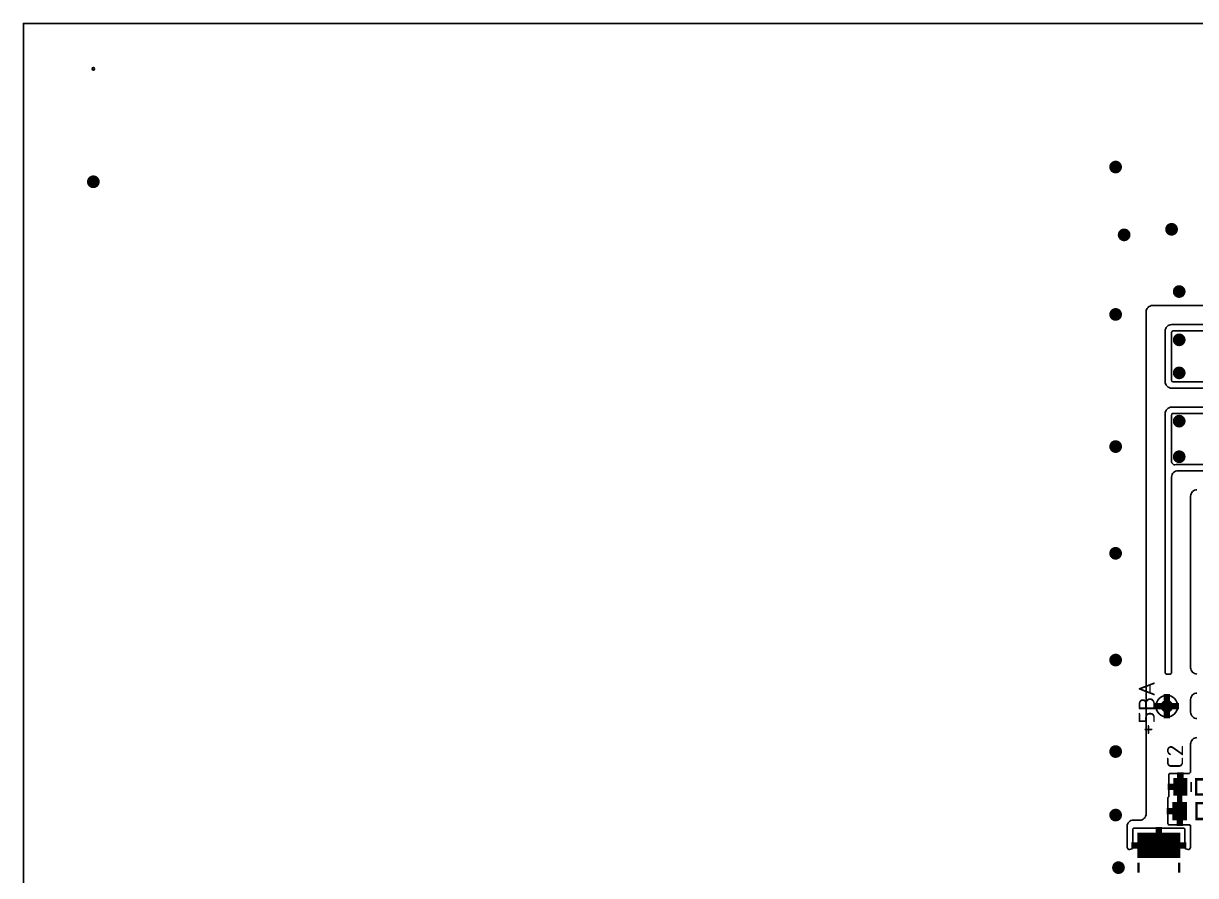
# Model space of a CAD drawing. Header units: millimetres. Extents: x 370 to 969, y -3056 to -2888.
# Drawn here: x 735.8 to 828, y -2963.1 to -2896 of the extents above; entities that cross this region are included whole.
import ezdxf
from ezdxf.enums import TextEntityAlignment as Align

# ---------------------------------------------------------------- set-up
doc = ezdxf.new("R2010")
doc.units = ezdxf.units.MM
doc.layers.add('UPDATE', color=7, linetype='Continuous')
doc.styles.get("Standard").update_dxf_attribs({"font": 'txt.shx'})

msp = doc.modelspace()

# ---------------------------------------------------------------- linework, layer by layer
at = {"layer": 'UPDATE', "color": 9}
msp.add_lwpolyline([(969, -3056), (735.75, -3056), (735.75, -2896), (969, -2896)], close=True, dxfattribs=at)
at = {"layer": 'UPDATE', "color": 9, "const_width": 0.2}
for points in [[(822.07, -2907.3, 1), (821.27, -2907.3, 1)], [(741.65, -2908.46, 1), (740.85, -2908.46, 1)], [(826.47, -2912.2, 1), (825.67, -2912.2, 1)], [(822.74, -2912.638, 1), (821.94, -2912.638, 1)], [(827.07, -2917.1, 1), (826.27, -2917.1, 1)], [(822.07, -2918.9, 1), (821.27, -2918.9, 1)], [(827.07, -2920.9, 1), (826.27, -2920.9, 1)], [(827.07, -2923.5, 1), (826.27, -2923.5, 1)], [(827.07, -2927.3, 1), (826.27, -2927.3, 1)], [(822.07, -2929.3, 1), (821.27, -2929.3, 1)], [(827.07, -2930.1, 1), (826.27, -2930.1, 1)], [(822.07, -2937.7, 1), (821.27, -2937.7, 1)], [(822.07, -2946.1, 1), (821.27, -2946.1, 1)], [(826.105, -2949.735, 1), (825.305, -2949.735, 1)], [(822.07, -2953.3, 1), (821.27, -2953.3, 1)], [(822.07, -2958.3, 1), (821.27, -2958.3, 1)], [(822.295, -2962.435, 1), (821.495, -2962.435, 1)]]:
    msp.add_lwpolyline(points, format="xyb", close=True, dxfattribs=at)
at = {"layer": 'UPDATE', "color": 9}
for points, const_width in [([(821.47, -2907.646), (821.47, -2906.954)], 0.2), ([(821.67, -2907.7), (821.67, -2906.9)], 0.2), ([(821.87, -2907.646), (821.87, -2906.954)], 0.2), ([(741.07, -2908.817), (741.07, -2908.103)], 0.2), ([(741.27, -2908.859), (741.27, -2908.061)], 0.2), ([(741.47, -2908.794), (741.47, -2908.126)], 0.2), ([(740.87, -2908.584), (740.87, -2908.336)], 0.2), ([(825.87, -2912.546), (825.87, -2911.854)], 0.2), ([(826.07, -2912.6), (826.07, -2911.8)], 0.2), ([(826.27, -2912.546), (826.27, -2911.854)], 0.2), ([(822.07, -2912.933), (822.07, -2912.343)], 0.2), ([(822.27, -2913.031), (822.27, -2912.245)], 0.2), ([(822.47, -2913.016), (822.47, -2912.26)], 0.2), ([(822.67, -2912.864), (822.67, -2912.412)], 0.2), ([(826.47, -2917.446), (826.47, -2916.754)], 0.2), ([(826.67, -2917.5), (826.67, -2916.7)], 0.2), ([(826.87, -2917.446), (826.87, -2916.754)], 0.2), ([(821.47, -2919.246), (821.47, -2918.554)], 0.2), ([(821.67, -2919.3), (821.67, -2918.5)], 0.2), ([(821.87, -2919.246), (821.87, -2918.554)], 0.2), ([(826.47, -2921.246), (826.47, -2920.554)], 0.2), ([(826.67, -2921.3), (826.67, -2920.5)], 0.2), ([(826.87, -2921.246), (826.87, -2920.554)], 0.2), ([(826.47, -2923.846), (826.47, -2923.154)], 0.2), ([(826.67, -2923.9), (826.67, -2923.1)], 0.2), ([(826.87, -2923.846), (826.87, -2923.154)], 0.2), ([(826.47, -2927.646), (826.47, -2926.954)], 0.2), ([(826.67, -2927.7), (826.67, -2926.9)], 0.2), ([(826.87, -2927.646), (826.87, -2926.954)], 0.2), ([(821.47, -2929.646), (821.47, -2928.954)], 0.2), ([(821.67, -2929.7), (821.67, -2928.9)], 0.2), ([(821.87, -2929.646), (821.87, -2928.954)], 0.2), ([(826.47, -2930.446), (826.47, -2929.754)], 0.2), ([(826.67, -2930.5), (826.67, -2929.7)], 0.2), ([(826.87, -2930.446), (826.87, -2929.754)], 0.2), ([(821.47, -2938.046), (821.47, -2937.354)], 0.2), ([(821.67, -2938.1), (821.67, -2937.3)], 0.2), ([(821.87, -2938.046), (821.87, -2937.354)], 0.2), ([(821.47, -2946.446), (821.47, -2945.754)], 0.2), ([(821.67, -2946.5), (821.67, -2945.7)], 0.2), ([(821.87, -2946.446), (821.87, -2945.754)], 0.2), ([(825.705, -2949.735), (825.705, -2948.783)], 0.5), ([(825.705, -2949.735), (824.753, -2949.735)], 0.5), ([(825.47, -2950.058), (825.47, -2949.412)], 0.2), ([(826.657, -2949.735), (825.705, -2949.735)], 0.5), ([(825.705, -2950.687), (825.705, -2949.735)], 0.5), ([(825.67, -2950.133), (825.67, -2949.337)], 0.2), ([(825.87, -2950.099), (825.87, -2949.371)], 0.2), ([(826.07, -2949.898), (826.07, -2949.572)], 0.2), ([(821.47, -2953.646), (821.47, -2952.954)], 0.2), ([(821.67, -2953.7), (821.67, -2952.9)], 0.2), ([(821.87, -2953.646), (821.87, -2952.954)], 0.2), ([(826.76, -2956.085), (826.76, -2954.933)], 0.5), ([(826.76, -2956.085), (825.758, -2956.085)], 0.5), ([(826.47, -2956.685), (826.47, -2955.485)], 0.2), ([(826.71, -2957.99), (826.71, -2956.135), (826.76, -2956.085)], 0.4), ([(826.67, -2956.685), (826.67, -2955.485)], 0.2), ([(826.87, -2956.685), (826.87, -2955.485)], 0.2), ([(827.07, -2956.685), (827.07, -2955.485)], 0.2), ([(827.61, -2956.485), (827.61, -2955.685)], 0.15), ([(821.47, -2958.646), (821.47, -2957.954)], 0.2), ([(821.67, -2958.7), (821.67, -2957.9)], 0.2), ([(821.87, -2958.646), (821.87, -2957.954)], 0.2), ([(826.71, -2957.99), (825.683, -2957.99)], 0.5), ([(826.27, -2958.615), (826.27, -2957.365)], 0.2), ([(826.47, -2958.615), (826.47, -2957.365)], 0.2), ([(826.71, -2959.167), (826.71, -2957.99)], 0.5), ([(826.67, -2958.615), (826.67, -2957.365)], 0.2), ([(826.87, -2958.615), (826.87, -2957.365)], 0.2), ([(827.07, -2958.615), (827.07, -2957.365)], 0.2), ([(823.47, -2961.585), (823.47, -2959.785)], 0.2), ([(823.67, -2961.585), (823.67, -2959.785)], 0.2), ([(823.87, -2961.585), (823.87, -2959.785)], 0.2), ([(824.07, -2961.585), (824.07, -2959.785)], 0.2), ([(824.27, -2961.585), (824.27, -2959.785)], 0.2), ([(824.47, -2961.585), (824.47, -2959.785)], 0.2), ([(824.67, -2961.585), (824.67, -2959.785)], 0.2), ([(824.87, -2961.585), (824.87, -2959.785)], 0.2), ([(825.07, -2960.685), (825.07, -2959.233)], 0.5), ([(825.07, -2961.585), (825.07, -2959.785)], 0.2), ([(825.27, -2961.585), (825.27, -2959.785)], 0.2), ([(825.47, -2961.585), (825.47, -2959.785)], 0.2), ([(825.67, -2961.585), (825.67, -2959.785)], 0.2), ([(825.87, -2961.585), (825.87, -2959.785)], 0.2), ([(826.07, -2961.585), (826.07, -2959.785)], 0.2), ([(826.27, -2961.585), (826.27, -2959.785)], 0.2), ([(826.47, -2961.585), (826.47, -2959.785)], 0.2), ([(826.67, -2961.585), (826.67, -2959.785)], 0.2), ([(825.07, -2960.685), (822.918, -2960.685)], 0.5), ([(827.222, -2960.685), (825.07, -2960.685)], 0.5), ([(821.67, -2962.765), (821.67, -2962.105)], 0.2), ([(821.87, -2962.834), (821.87, -2962.036)], 0.2), ([(822.07, -2962.794), (822.07, -2962.076)], 0.2), ([(822.27, -2962.574), (822.27, -2962.296)], 0.2), ([(823.47, -2962.835), (823.47, -2962.035)], 0.2), ([(826.67, -2962.835), (826.67, -2962.035)], 0.2)]:
    msp.add_lwpolyline(points, dxfattribs=dict(at, const_width=const_width))
for points in [[(828.07, -2952.2, 0.414214), (827.57, -2952.7), (827.57, -2954.925), (827.512, -2954.983), (827.508, -2954.983), (827.458, -2955.033), (825.958, -2955.033, 0.414214), (825.858, -2955.133), (825.858, -2956.855), (825.8, -2956.913), (825.783, -2956.913), (825.783, -2958.967, 0.414214), (825.883, -2959.067), (827.483, -2959.067), (827.518, -2959.102), (827.554, -2959.117), (827.57, -2959.117), (827.57, -2960.7, -0.144519), (827.49, -2960.971, -0.332438), (827.378, -2961.013), (827.194, -2960.959, -0.33316), (827.122, -2960.863), (827.122, -2959.433, 0.414214), (827.022, -2959.333), (823.118, -2959.333, 0.414214), (823.018, -2959.433), (823.018, -2960.863, -0.33316), (822.946, -2960.959), (822.762, -2961.013, -0.332438), (822.65, -2960.971, -0.144519), (822.57, -2960.7), (822.57, -2959.2, -0.414214), (823.07, -2958.7), (823.57, -2958.7, 0.414214), (824.07, -2958.2), (824.07, -2918.7, -0.414214), (824.57, -2918.2), (831.423, -2918.2, -0.414214)], [(834.07, -2919.7), (826.07, -2919.7, 0.414214), (825.57, -2920.2), (825.57, -2924.2, 0.414214), (826.07, -2924.7), (834.07, -2924.7, -0.414214)], [(834.07, -2926.2), (826.07, -2926.2, 0.414214), (825.57, -2926.7), (825.57, -2947.1, 0.414214), (825.67, -2947.2), (825.97, -2947.2, 0.414214), (826.07, -2947.1), (826.07, -2931.7, -0.414214), (826.57, -2931.2), (845.286, -2931.2, -0.13467)], [(840.713, -2930.698), (826.57, -2930.698, 0.062597), (826.322, -2930.729), (826.298, -2930.735), (826.254, -2930.726), (826.111, -2930.615, -0.231985), (826.072, -2930.536), (826.072, -2926.802, -0.414214), (826.172, -2926.702), (834.07, -2926.702, 0.414214)], [(828.07, -2932.7, 0.414214), (827.57, -2933.2), (827.57, -2946.7, 0.414214), (828.07, -2947.2)], [(828.07, -2948.7, 0.414214), (827.57, -2949.2), (827.57, -2950.2, 0.414214), (828.07, -2950.7)]]:
    msp.add_lwpolyline(points, format="xyb", dxfattribs=at)
for points in [[(831.673, -2922.088), (831.656, -2922.088), (831.598, -2922.146), (831.598, -2924.098, -0.414214), (831.498, -2924.198), (826.172, -2924.198, -0.414214), (826.072, -2924.098), (826.072, -2920.302, -0.414214), (826.172, -2920.202), (831.573, -2920.202, -0.414214), (831.673, -2920.302)], [(825.705, -2948.883, 1), (825.705, -2950.587, 1)]]:
    msp.add_lwpolyline(points, format="xyb", close=True, dxfattribs=at)
at = {"layer": 'UPDATE', "color": 9, "const_width": 0.2}
for points in [[(827.21, -2956.685), (826.31, -2956.685), (826.31, -2955.485), (827.21, -2955.485)], [(828.91, -2956.685), (828.01, -2956.685), (828.01, -2955.485), (828.91, -2955.485)], [(827.185, -2958.615), (826.235, -2958.615), (826.235, -2957.365), (827.185, -2957.365)], [(828.985, -2958.615), (828.035, -2958.615), (828.035, -2957.365), (828.985, -2957.365)], [(826.67, -2961.585), (823.47, -2961.585), (823.47, -2959.785), (826.67, -2959.785)]]:
    msp.add_lwpolyline(points, close=True, dxfattribs=at)
at = {"layer": 'UPDATE', "color": 9}
msp.add_circle((741.25, -2899.57), 0.1, dxfattribs=at)

# ---------------------------------------------------------------- texts
at = {"layer": 'UPDATE', "color": 9, "width": 1.019685}
for s, p in [('+5BA', (824.752, -2949.894)), ('C2', (826.978, -2953.71))]:
    msp.add_text(s, height=1.27, rotation=90, dxfattribs=at).set_placement(p, align=Align.CENTER)

doc.saveas('drawing.dxf')
